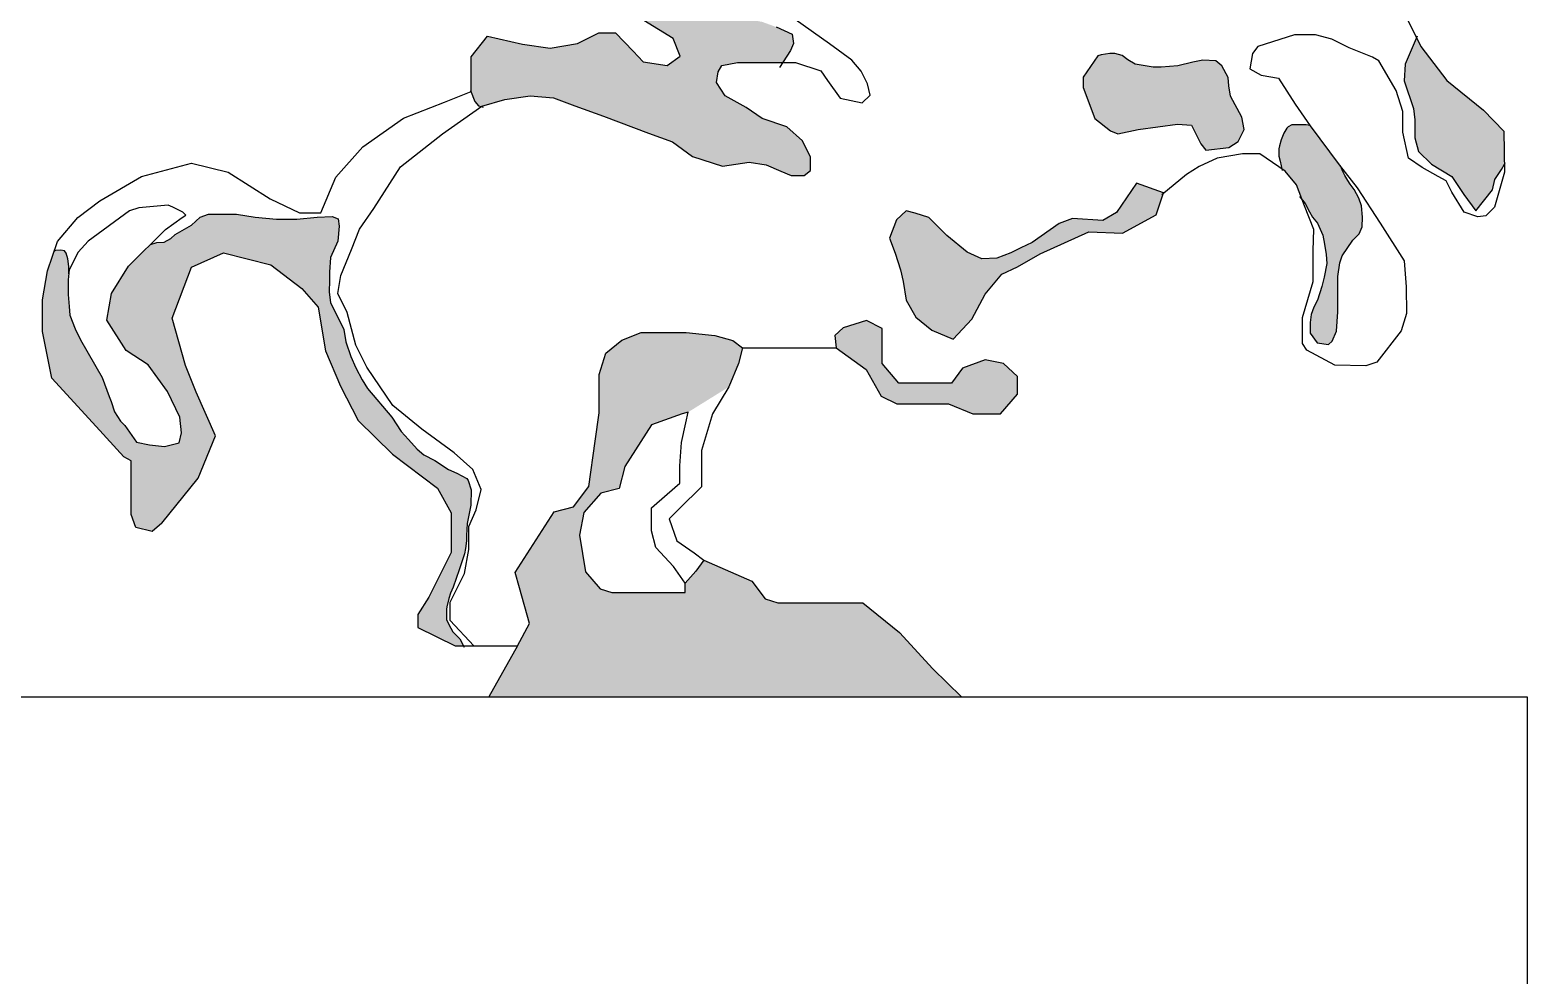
# Model space of a CAD drawing. Header units: millimetres. Extents: x 245 to 515, y 87 to 339.
# Drawn here: x 444.61 to 460.5, y 111.41 to 121.43 of the extents above; entities that cross this region are included whole.
import ezdxf

# ---------------------------------------------------------------- set-up
doc = ezdxf.new("R2010")
doc.units = ezdxf.units.MM
doc.layers.add('red', color=10, linetype='Continuous')
doc.layers.add('çziigi', color=10, linetype='Continuous')

msp = doc.modelspace()

# ---------------------------------------------------------------- hatches: boundary and pattern name
h = msp.add_hatch(color=1)
h.dxf.hatch_style = 1
h.paths.add_polyline_path([(452.025, 117.647), (452.126, 117.896), (452.17, 118.06), (452.068, 118.138), (451.877, 118.193), (451.573, 118.224), (451.341, 118.224), (451.093, 118.224), (450.888, 118.143), (450.717, 118.005), (450.649, 117.777), (450.649, 117.372), (450.607, 117.071), (450.54, 116.589), (450.376, 116.375), (450.169, 116.322), (449.756, 115.678), (449.802, 115.514), (449.908, 115.137), (449.781, 114.898), (449.477, 114.359), (454.492, 114.359), (454.189, 114.655), (453.836, 115.041), (453.448, 115.356), (452.545, 115.356), (452.408, 115.397), (452.268, 115.584), (451.76, 115.807), (451.673, 115.692), (451.561, 115.563), (451.561, 115.467), (450.784, 115.467), (450.658, 115.506), (450.504, 115.684), (450.438, 116.074), (450.487, 116.315), (450.667, 116.519), (450.861, 116.568), (450.921, 116.802), (451.204, 117.244), (451.53, 117.362), (451.593, 117.379)])
h = msp.add_hatch(color=1)
h.dxf.hatch_style = 1
h.paths.add_polyline_path([(453.836, 115.041), (453.448, 115.356), (452.545, 115.356), (452.408, 115.397), (452.268, 115.584), (451.76, 115.807), (451.673, 115.692), (451.561, 115.563), (451.561, 115.467), (450.784, 115.467), (450.658, 115.506), (450.504, 115.684), (450.438, 116.074), (450.487, 116.315), (450.376, 116.375), (450.169, 116.322), (449.756, 115.678), (449.802, 115.514), (449.908, 115.137), (449.781, 114.898), (449.477, 114.359), (454.492, 114.359), (454.189, 114.655)])
at = {"layer": 'çziigi'}
h = msp.add_hatch(color=1, dxfattribs=at)
h.dxf.hatch_style = 1
h.paths.add_polyline_path([(450.891, 124.048), (450.85, 124.24), (450.772, 124.338), (450.674, 124.469), (450.514, 124.603), (450.351, 124.739), (450.338, 124.739), (450.228, 124.833), (450.191, 124.936), (450.191, 125.026), (450.191, 125.222), (450.126, 125.292), (450.028, 125.346), (449.901, 125.305), (449.794, 125.272), (449.602, 125.243), (449.279, 125.235), (449.234, 125.305), (449.161, 125.485), (449.173, 125.717), (449.255, 125.856), (449.328, 125.979), (449.414, 126.073), (449.541, 126.151), (449.68, 126.163), (449.868, 126.151), (449.958, 126.151), (450.208, 126.192), (450.224, 126.245), (450.179, 126.474), (450.122, 126.572), (450.036, 126.629), (449.766, 126.702), (449.696, 126.702), (449.602, 126.694), (449.512, 126.657), (449.332, 126.563), (449.304, 126.539), (449.242, 126.474), (449.156, 126.351), (449.148, 126.232), (449.152, 126.147), (449.144, 126.061), (449.066, 125.934), (449.034, 125.856), (448.989, 125.668), (448.985, 125.611), (448.985, 125.493), (449.038, 125.346), (449.066, 125.268), (449.095, 125.133), (449.099, 125.027), (449.099, 124.912), (449.099, 124.741), (449.099, 124.618), (449.099, 124.508), (449.148, 124.442), (449.255, 124.369), (449.439, 124.357), (449.541, 124.467), (449.606, 124.569), (449.676, 124.659), (449.725, 124.684), (449.79, 124.708), (449.864, 124.724), (449.962, 124.761), (450.077, 124.757), (450.142, 124.684), (450.273, 124.594), (450.334, 124.532), (450.432, 124.43), (450.523, 124.334), (450.531, 124.232), (450.531, 124.106), (450.531, 123.918), (450.498, 123.803), (450.433, 123.693), (450.424, 123.627), (450.453, 123.529), (450.492, 123.471), (450.633, 123.515), (450.735, 123.564), (450.858, 123.683), (450.882, 123.818)])
h.paths.add_polyline_path([(451.989, 122.7), (452.056, 122.884), (452.133, 123.103), (452.141, 123.232), (452.141, 123.523), (452.079, 123.737), (452.048, 123.961), (451.9, 124.198), (451.809, 124.224), (451.753, 124.209), (451.702, 124.164), (451.665, 124.092), (451.621, 124.009), (451.57, 123.936), (451.613, 123.575), (451.523, 123.3), (451.379, 123.079), (451.167, 123.018), (450.962, 122.959), (450.697, 122.718), (450.566, 122.492), (450.566, 122.398), (450.65, 122.255), (450.778, 122.038), (450.895, 121.721), (451.121, 121.532), (451.432, 121.343), (451.508, 121.156), (451.371, 121.056), (451.116, 121.094), (451.009, 121.207), (450.822, 121.402), (450.644, 121.402), (450.417, 121.289), (450.129, 121.241), (449.834, 121.283), (449.463, 121.369), (449.29, 121.149), (449.29, 120.781), (449.286, 120.779), (449.329, 120.673), (449.369, 120.628), (449.398, 120.62), (449.404, 120.624), (449.646, 120.697), (449.916, 120.735), (450.163, 120.713), (450.39, 120.63), (450.693, 120.518), (451.173, 120.34), (451.426, 120.247), (451.64, 120.091), (451.958, 119.988), (452.24, 120.032), (452.419, 120.003), (452.576, 119.935), (452.686, 119.888), (452.824, 119.888), (452.892, 119.941), (452.892, 120.083), (452.807, 120.258), (452.64, 120.406), (452.379, 120.494), (452.207, 120.612), (451.985, 120.733), (451.894, 120.877), (451.912, 120.989), (451.949, 121.055), (452.115, 121.087), (452.495, 121.087), (452.595, 121.087), (452.678, 121.215), (452.709, 121.291), (452.696, 121.389), (452.526, 121.465), (452.378, 121.519), (452.141, 121.563), (452.061, 121.577), (451.949, 121.577), (451.806, 121.572), (451.734, 121.604), (451.676, 121.657), (451.667, 121.818), (451.685, 121.934), (451.743, 122.22), (451.806, 122.377)])
h.paths.add_polyline_path([(451.89, 125.396), (451.855, 125.52), (451.815, 125.587), (451.669, 125.569), (451.611, 125.445), (451.558, 125.303), (451.562, 125.192), (451.7, 125.055), (451.771, 125.086), (451.82, 125.143), (451.882, 125.25)])
h = msp.add_hatch(color=1, dxfattribs=at)
h.dxf.hatch_style = 1
h.paths.add_polyline_path([(460.032, 120.582), (459.644, 120.898), (459.368, 121.259), (459.322, 121.351), (459.201, 121.07), (459.193, 120.895), (459.289, 120.599), (459.305, 120.479), (459.305, 120.288), (459.345, 120.144), (459.481, 120.008), (459.697, 119.88), (459.825, 119.689), (459.952, 119.513), (460.128, 119.736), (460.152, 119.848), (460.224, 119.952), (460.255, 120.006), (460.249, 120.359)])
h = msp.add_hatch(color=1, dxfattribs=at)
h.dxf.hatch_style = 1
h.paths.add_polyline_path([(453.652, 118.267), (453.486, 118.351), (453.238, 118.273), (453.15, 118.191), (453.162, 118.06), (453.482, 117.831), (453.64, 117.549), (453.808, 117.468), (454.047, 117.468), (454.356, 117.468), (454.612, 117.361), (454.908, 117.361), (455.087, 117.568), (455.087, 117.757), (454.94, 117.894), (454.744, 117.932), (454.503, 117.847), (454.388, 117.687), (454.168, 117.687), (453.827, 117.687), (453.652, 117.896), (453.652, 118.135)])
h.paths.add_polyline_path([(454.921, 118.844), (455.089, 118.921), (455.329, 119.057), (455.846, 119.29), (456.202, 119.277), (456.558, 119.471), (456.636, 119.704), (456.351, 119.807), (456.138, 119.497), (455.995, 119.413), (455.672, 119.432), (455.529, 119.38), (455.245, 119.18), (455.122, 119.122), (455.018, 119.07), (454.869, 119.012), (454.708, 119.005), (454.552, 119.076), (454.339, 119.251), (454.145, 119.445), (454.002, 119.49), (453.905, 119.516), (453.802, 119.419), (453.731, 119.225), (453.789, 119.064), (453.847, 118.889), (453.873, 118.766), (453.905, 118.566), (454.009, 118.385), (454.177, 118.249), (454.404, 118.152), (454.604, 118.365), (454.746, 118.63)])
h.paths.add_polyline_path([(457.35, 120.731), (457.33, 120.842), (457.323, 120.928), (457.258, 121.053), (457.192, 121.105), (457.054, 121.112), (456.948, 121.092), (456.791, 121.053), (456.613, 121.04), (456.528, 121.04), (456.337, 121.072), (456.258, 121.118), (456.199, 121.164), (456.12, 121.184), (456.067, 121.184), (455.975, 121.171), (455.942, 121.158), (455.784, 120.934), (455.784, 120.823), (455.909, 120.494), (456.074, 120.363), (456.153, 120.33), (456.37, 120.376), (456.784, 120.435), (456.935, 120.422), (457.034, 120.225), (457.087, 120.159), (457.33, 120.185), (457.429, 120.251), (457.494, 120.376), (457.468, 120.507)])
h.paths.add_polyline_path([(458.544, 119.925), (458.525, 119.971), (458.501, 120.002), (458.187, 120.421), (458.153, 120.426), (458.041, 120.428), (457.999, 120.428), (457.96, 120.407), (457.945, 120.392), (457.913, 120.34), (457.885, 120.269), (457.867, 120.204), (457.861, 120.173), (457.861, 120.095), (457.877, 120.043), (457.893, 119.958), (457.928, 119.934), (458.047, 119.789), (458.106, 119.634), (458.14, 119.591), (458.187, 119.503), (458.218, 119.448), (458.273, 119.385), (458.328, 119.258), (458.346, 119.161), (458.362, 119.052), (458.37, 118.956), (458.341, 118.81), (458.317, 118.713), (458.27, 118.567), (458.231, 118.494), (458.205, 118.416), (458.195, 118.33), (458.195, 118.285), (458.195, 118.215), (458.268, 118.114), (458.388, 118.095), (458.427, 118.132), (458.474, 118.239), (458.489, 118.442), (458.489, 118.598), (458.489, 118.733), (458.487, 118.817), (458.508, 118.962), (458.534, 119.038), (458.646, 119.203), (458.714, 119.271), (458.745, 119.344), (458.748, 119.446), (458.74, 119.568), (458.711, 119.649), (458.659, 119.742), (458.617, 119.797), (458.594, 119.836), (458.563, 119.888)])
h = msp.add_hatch(color=1, dxfattribs=at)
h.dxf.hatch_style = 1
h.paths.add_polyline_path([(445.143, 118.146), (445.087, 118.262), (445.031, 118.408), (445.022, 118.499), (445.014, 118.628), (445.014, 118.783), (445.019, 118.853), (445.018, 118.925), (445.009, 119.005), (444.992, 119.067), (444.973, 119.091), (444.934, 119.096), (444.879, 119.093), (444.865, 119.087), (444.792, 118.877), (444.739, 118.57), (444.739, 118.233), (444.84, 117.739), (445.31, 117.225), (445.604, 116.905), (445.68, 116.863), (445.68, 116.504), (445.68, 116.294), (445.729, 116.155), (445.903, 116.113), (446.006, 116.201), (446.392, 116.677), (446.575, 117.126), (446.37, 117.589), (446.257, 117.872), (446.116, 118.376), (446.32, 118.917), (446.66, 119.07), (447.163, 118.943), (447.491, 118.69), (447.666, 118.493), (447.744, 118.029), (447.902, 117.653), (448.091, 117.289), (448.453, 116.933), (448.932, 116.572), (449.076, 116.312), (449.076, 115.891), (448.842, 115.415), (448.723, 115.232), (448.723, 115.093), (449.119, 114.898), (449.207, 114.898), (449.168, 114.973), (449.096, 115.047), (449.074, 115.086), (449.027, 115.174), (449.027, 115.287), (449.03, 115.312), (449.052, 115.403), (449.071, 115.458), (449.099, 115.522), (449.132, 115.613), (449.162, 115.706), (449.173, 115.737), (449.22, 115.877), (449.231, 115.932), (449.239, 116.012), (449.239, 116.07), (449.248, 116.197), (449.286, 116.392), (449.289, 116.555), (449.259, 116.654), (449.245, 116.676), (449.137, 116.731), (449.049, 116.772), (448.905, 116.866), (448.787, 116.927), (448.718, 116.985), (448.624, 117.087), (448.547, 117.172), (448.447, 117.324), (448.191, 117.629), (448.133, 117.722), (448.064, 117.849), (448.011, 117.97), (447.959, 118.125), (447.939, 118.254), (447.796, 118.543), (447.782, 118.65), (447.785, 118.78), (447.785, 118.862), (447.796, 119.019), (447.873, 119.193), (447.89, 119.353), (447.879, 119.43), (447.815, 119.455), (447.655, 119.447), (447.44, 119.427), (447.222, 119.427), (446.998, 119.447), (446.8, 119.48), (446.502, 119.48), (446.413, 119.447), (446.32, 119.364), (446.149, 119.262), (446.102, 119.221), (446.033, 119.182), (445.955, 119.177), (445.882, 119.156), (445.654, 118.929), (445.473, 118.638), (445.424, 118.354), (445.627, 118.033), (445.86, 117.881), (446.067, 117.599), (446.197, 117.324), (446.215, 117.158), (446.189, 117.053), (446.036, 117.015), (445.876, 117.032), (445.738, 117.059), (445.614, 117.238), (445.569, 117.284), (445.504, 117.383), (445.47, 117.491), (445.448, 117.543), (445.375, 117.745)])

# ---------------------------------------------------------------- linework, layer by layer
at = {"layer": 'red'}
for p, q in [((449.29, 121.149), (449.463, 121.369)), ((449.29, 120.781), (449.29, 121.149)), ((449.005, 120.669), (449.29, 120.781)), ((448.573, 120.498), (449.005, 120.669)), ((448.14, 120.194), (448.573, 120.498)), ((447.854, 119.872), (448.14, 120.194)), ((445.79, 119.877), (446.323, 120.019)), ((446.323, 120.019), (446.711, 119.926)), ((445.35, 119.62), (445.79, 119.877)), ((446.711, 119.926), (447.155, 119.641)), ((447.694, 119.493), (447.854, 119.872)), ((445.114, 119.442), (445.35, 119.62)), ((447.155, 119.641), (447.466, 119.493)), ((447.466, 119.493), (447.694, 119.493)), ((444.9, 119.188), (445.114, 119.442)), ((446.045, 119.318), (446.223, 119.442)), ((444.792, 118.877), (444.9, 119.188)), ((445.654, 118.929), (446.045, 119.318)), ((446.32, 118.917), (446.66, 119.07)), ((446.66, 119.07), (447.163, 118.943)), ((444.739, 118.57), (444.792, 118.877)), ((445.473, 118.638), (445.654, 118.929)), ((446.116, 118.376), (446.32, 118.917)), ((447.163, 118.943), (447.491, 118.69)), ((447.491, 118.69), (447.666, 118.493)), ((444.739, 118.233), (444.739, 118.57)), ((445.424, 118.354), (445.473, 118.638)), ((446.257, 117.872), (446.116, 118.376)), ((447.666, 118.493), (447.744, 118.029)), ((444.84, 117.739), (444.739, 118.233)), ((445.627, 118.033), (445.424, 118.354)), ((450.888, 118.143), (451.093, 118.224)), ((451.093, 118.224), (451.341, 118.224)), ((451.341, 118.224), (451.573, 118.224)), ((451.573, 118.224), (451.877, 118.193)), ((453.238, 118.273), (453.15, 118.191)), ((453.486, 118.351), (453.238, 118.273)), ((453.652, 118.267), (453.486, 118.351)), ((453.652, 118.135), (453.652, 118.267)), ((450.717, 118.005), (450.888, 118.143)), ((451.877, 118.193), (452.068, 118.138)), ((452.068, 118.138), (452.17, 118.06)), ((452.17, 118.06), (452.126, 117.896)), ((452.17, 118.06), (453.162, 118.06)), ((453.15, 118.191), (453.162, 118.06)), ((453.162, 118.06), (453.482, 117.831)), ((453.652, 117.896), (453.652, 118.135)), ((445.86, 117.881), (445.627, 118.033)), ((447.744, 118.029), (447.902, 117.653)), ((450.649, 117.777), (450.717, 118.005)), ((452.126, 117.896), (452.025, 117.647)), ((453.827, 117.687), (453.652, 117.896)), ((454.744, 117.932), (454.503, 117.847)), ((454.94, 117.894), (454.744, 117.932)), ((445.31, 117.225), (444.84, 117.739)), ((446.067, 117.599), (445.86, 117.881)), ((446.37, 117.589), (446.257, 117.872)), ((450.649, 117.372), (450.649, 117.777)), ((453.482, 117.831), (453.64, 117.549)), ((454.503, 117.847), (454.388, 117.687)), ((455.087, 117.757), (454.94, 117.894)), ((455.087, 117.568), (455.087, 117.757)), ((446.197, 117.324), (446.067, 117.599)), ((446.575, 117.126), (446.37, 117.589)), ((447.902, 117.653), (448.091, 117.289)), ((452.025, 117.647), (451.851, 117.362)), ((454.168, 117.687), (453.827, 117.687)), ((454.388, 117.687), (454.168, 117.687)), ((453.64, 117.549), (453.808, 117.468)), ((453.808, 117.468), (454.047, 117.468)), ((454.047, 117.468), (454.356, 117.468)), ((454.356, 117.468), (454.612, 117.361)), ((454.908, 117.361), (455.087, 117.568)), ((446.215, 117.158), (446.197, 117.324)), ((448.091, 117.289), (448.453, 116.933)), ((450.607, 117.071), (450.649, 117.372)), ((451.53, 117.362), (451.204, 117.244)), ((451.523, 117.058), (451.568, 117.267)), ((451.593, 117.379), (451.53, 117.362)), ((451.568, 117.267), (451.593, 117.379)), ((451.851, 117.362), (451.735, 116.973)), ((454.612, 117.361), (454.908, 117.361)), ((445.604, 116.905), (445.31, 117.225)), ((445.614, 117.238), (445.738, 117.059)), ((446.189, 117.053), (446.215, 117.158)), ((446.392, 116.677), (446.575, 117.126)), ((451.204, 117.244), (450.921, 116.802)), ((445.738, 117.059), (445.876, 117.032)), ((445.876, 117.032), (446.036, 117.015)), ((446.036, 117.015), (446.189, 117.053)), ((450.54, 116.589), (450.607, 117.071)), ((451.505, 116.808), (451.523, 117.058)), ((451.735, 116.973), (451.735, 116.586)), ((445.68, 116.863), (445.604, 116.905)), ((445.68, 116.504), (445.68, 116.863)), ((448.453, 116.933), (448.932, 116.572)), ((450.921, 116.802), (450.861, 116.568)), ((451.505, 116.626), (451.505, 116.808)), ((446.006, 116.201), (446.392, 116.677)), ((451.37, 116.508), (451.505, 116.626)), ((445.68, 116.294), (445.68, 116.504)), ((448.932, 116.572), (449.076, 116.312)), ((450.376, 116.375), (450.54, 116.589)), ((450.667, 116.519), (450.487, 116.315)), ((450.861, 116.568), (450.667, 116.519)), ((451.204, 116.364), (451.37, 116.508)), ((451.735, 116.586), (451.502, 116.356)), ((449.076, 116.312), (449.076, 115.891)), ((449.756, 115.678), (450.169, 116.322)), ((450.169, 116.322), (450.376, 116.375)), ((450.487, 116.315), (450.438, 116.074)), ((451.204, 116.12), (451.204, 116.364)), ((451.502, 116.356), (451.39, 116.246)), ((445.729, 116.155), (445.68, 116.294)), ((445.903, 116.113), (445.729, 116.155)), ((446.006, 116.201), (445.903, 116.113)), ((451.39, 116.246), (451.473, 116.015)), ((450.438, 116.074), (450.504, 115.684)), ((451.251, 115.944), (451.204, 116.12)), ((451.473, 116.015), (451.656, 115.886)), ((449.076, 115.891), (448.842, 115.415)), ((451.438, 115.741), (451.251, 115.944)), ((451.656, 115.886), (451.76, 115.807)), ((449.802, 115.514), (449.756, 115.678)), ((450.504, 115.684), (450.658, 115.506)), ((451.561, 115.563), (451.438, 115.741)), ((451.673, 115.692), (451.561, 115.563)), ((451.76, 115.807), (451.673, 115.692)), ((451.76, 115.807), (452.268, 115.584)), ((449.908, 115.137), (449.802, 115.514)), ((451.561, 115.467), (451.561, 115.563)), ((452.268, 115.584), (452.408, 115.397)), ((448.842, 115.415), (448.723, 115.232)), ((450.658, 115.506), (450.784, 115.467)), ((450.784, 115.467), (451.561, 115.467)), ((452.408, 115.397), (452.545, 115.356)), ((452.545, 115.356), (453.448, 115.356)), ((453.448, 115.356), (453.836, 115.041)), ((448.723, 115.232), (448.723, 115.093)), ((448.723, 115.093), (449.119, 114.898)), ((449.781, 114.898), (449.908, 115.137)), ((453.836, 115.041), (454.189, 114.655)), ((449.119, 114.898), (449.781, 114.898)), ((449.781, 114.898), (449.477, 114.359)), ((454.189, 114.655), (454.492, 114.359)), ((444.474, 114.359), (460.496, 114.359)), ((460.496, 114.359), (460.496, 107.854))]:
    msp.add_line(p, q, dxfattribs=at)
at = {"layer": 'çziigi'}
for p, q in [((459.197, 121.601), (459.368, 121.259)), ((450.417, 121.289), (450.644, 121.402)), ((450.644, 121.402), (450.822, 121.402)), ((450.822, 121.402), (451.009, 121.207)), ((451.432, 121.343), (451.121, 121.532)), ((452.526, 121.465), (452.696, 121.389)), ((453.091, 121.285), (452.727, 121.546)), ((449.463, 121.369), (449.834, 121.283)), ((449.834, 121.283), (450.129, 121.241)), ((450.129, 121.241), (450.417, 121.289)), ((451.508, 121.156), (451.432, 121.343)), ((452.709, 121.291), (452.678, 121.215)), ((452.696, 121.389), (452.709, 121.291)), ((453.328, 121.114), (453.091, 121.285)), ((457.639, 121.257), (457.58, 121.184)), ((458.027, 121.382), (457.639, 121.257)), ((458.251, 121.382), (458.027, 121.382)), ((458.422, 121.336), (458.251, 121.382)), ((458.606, 121.244), (458.422, 121.336)), ((458.856, 121.145), (458.606, 121.244)), ((459.329, 121.366), (459.201, 121.07)), ((459.368, 121.259), (459.644, 120.898)), ((451.009, 121.207), (451.116, 121.094)), ((451.116, 121.094), (451.371, 121.056)), ((451.371, 121.056), (451.508, 121.156)), ((451.949, 121.055), (452.115, 121.087)), ((452.115, 121.087), (452.495, 121.087)), ((452.495, 121.087), (452.73, 121.087)), ((452.678, 121.215), (452.562, 121.036)), ((452.73, 121.087), (453, 121.001)), ((453.43, 120.997), (453.328, 121.114)), ((455.942, 121.158), (455.784, 120.934)), ((455.975, 121.171), (455.942, 121.158)), ((456.067, 121.184), (455.975, 121.171)), ((456.12, 121.184), (456.067, 121.184)), ((456.199, 121.164), (456.12, 121.184)), ((456.258, 121.118), (456.199, 121.164)), ((456.337, 121.072), (456.258, 121.118)), ((456.528, 121.04), (456.337, 121.072)), ((456.948, 121.092), (456.791, 121.053)), ((457.054, 121.112), (456.948, 121.092)), ((457.192, 121.105), (457.054, 121.112)), ((457.258, 121.053), (457.192, 121.105)), ((457.58, 121.184), (457.554, 121.02)), ((458.921, 121.106), (458.856, 121.145)), ((459.106, 120.79), (458.921, 121.106)), ((451.894, 120.877), (451.912, 120.989)), ((451.912, 120.989), (451.949, 121.055)), ((453, 121.001), (453.073, 120.897)), ((453.494, 120.862), (453.43, 120.997)), ((455.784, 120.934), (455.784, 120.823)), ((456.613, 121.04), (456.528, 121.04)), ((456.791, 121.053), (456.613, 121.04)), ((457.323, 120.928), (457.258, 121.053)), ((457.33, 120.842), (457.323, 120.928)), ((457.554, 121.02), (457.672, 120.954)), ((457.672, 120.954), (457.856, 120.922)), ((457.856, 120.922), (458.034, 120.646)), ((459.201, 121.07), (459.193, 120.895)), ((449.281, 120.79), (449.329, 120.673)), ((451.985, 120.733), (451.894, 120.877)), ((453.073, 120.897), (453.206, 120.708)), ((453.525, 120.742), (453.494, 120.862)), ((455.784, 120.823), (455.909, 120.494)), ((457.35, 120.731), (457.33, 120.842)), ((459.178, 120.567), (459.106, 120.79)), ((459.193, 120.895), (459.289, 120.599)), ((459.644, 120.898), (460.032, 120.582)), ((448.985, 120.331), (449.404, 120.624)), ((449.329, 120.673), (449.369, 120.628)), ((449.369, 120.628), (449.417, 120.615)), ((449.404, 120.624), (449.646, 120.697)), ((449.646, 120.697), (449.916, 120.735)), ((449.916, 120.735), (450.163, 120.713)), ((450.163, 120.713), (450.39, 120.63)), ((450.39, 120.63), (450.693, 120.518)), ((452.207, 120.612), (451.985, 120.733)), ((452.379, 120.494), (452.207, 120.612)), ((453.206, 120.708), (453.439, 120.66)), ((453.439, 120.66), (453.525, 120.742)), ((457.468, 120.507), (457.35, 120.731)), ((458.034, 120.646), (458.192, 120.416)), ((459.289, 120.599), (459.305, 120.479)), ((450.693, 120.518), (451.173, 120.34)), ((452.64, 120.406), (452.379, 120.494)), ((455.909, 120.494), (456.074, 120.363)), ((457.494, 120.376), (457.468, 120.507)), ((459.178, 120.35), (459.178, 120.567)), ((459.305, 120.479), (459.305, 120.288)), ((460.032, 120.582), (460.249, 120.359)), ((448.538, 119.981), (448.985, 120.331)), ((451.173, 120.34), (451.426, 120.247)), ((452.807, 120.258), (452.64, 120.406)), ((456.074, 120.363), (456.153, 120.33)), ((456.153, 120.33), (456.37, 120.376)), ((456.37, 120.376), (456.784, 120.435)), ((456.784, 120.435), (456.935, 120.422)), ((456.935, 120.422), (457.034, 120.225)), ((457.429, 120.251), (457.494, 120.376)), ((457.913, 120.34), (457.885, 120.269)), ((457.945, 120.392), (457.913, 120.34)), ((457.96, 120.407), (457.945, 120.392)), ((457.999, 120.428), (457.96, 120.407)), ((458.041, 120.428), (457.999, 120.428)), ((458.153, 120.426), (458.041, 120.428)), ((458.192, 120.42), (458.153, 120.426)), ((458.192, 120.416), (458.501, 120.002)), ((459.237, 120.074), (459.178, 120.35)), ((459.305, 120.288), (459.345, 120.144)), ((460.249, 120.359), (460.256, 119.923)), ((451.426, 120.247), (451.64, 120.091)), ((452.892, 120.083), (452.807, 120.258)), ((457.034, 120.225), (457.087, 120.159)), ((457.087, 120.159), (457.33, 120.185)), ((457.33, 120.185), (457.429, 120.251)), ((457.867, 120.204), (457.861, 120.173)), ((457.861, 120.173), (457.861, 120.095)), ((457.885, 120.269), (457.867, 120.204)), ((459.345, 120.144), (459.481, 120.008)), ((448.255, 119.538), (448.538, 119.981)), ((451.64, 120.091), (451.958, 119.988)), ((451.958, 119.988), (452.24, 120.032)), ((452.24, 120.032), (452.419, 120.003)), ((452.419, 120.003), (452.576, 119.935)), ((452.892, 119.941), (452.892, 120.083)), ((457.014, 119.986), (456.883, 119.901)), ((457.205, 120.072), (457.014, 119.986)), ((457.475, 120.118), (457.205, 120.072)), ((457.659, 120.118), (457.475, 120.118)), ((457.928, 119.934), (457.659, 120.118)), ((457.861, 120.095), (457.877, 120.043)), ((457.877, 120.043), (457.895, 119.944)), ((458.501, 120.002), (458.691, 119.758)), ((458.544, 119.925), (458.516, 119.992)), ((459.382, 119.975), (459.237, 120.074)), ((459.553, 119.877), (459.382, 119.975)), ((459.481, 120.008), (459.697, 119.88)), ((460.224, 119.952), (460.256, 120.008)), ((460.256, 120.008), (460.262, 120.015)), ((452.576, 119.935), (452.686, 119.888)), ((452.686, 119.888), (452.824, 119.888)), ((452.824, 119.888), (452.892, 119.941)), ((456.351, 119.807), (456.138, 119.497)), ((456.636, 119.704), (456.351, 119.807)), ((456.883, 119.901), (456.62, 119.684)), ((458.047, 119.789), (457.928, 119.934)), ((458.563, 119.888), (458.544, 119.925)), ((458.594, 119.836), (458.563, 119.888)), ((458.617, 119.797), (458.594, 119.836)), ((459.638, 119.831), (459.553, 119.877)), ((459.697, 119.712), (459.638, 119.831)), ((459.697, 119.88), (459.825, 119.689)), ((460.128, 119.736), (460.152, 119.848)), ((460.256, 119.923), (460.151, 119.555)), ((460.152, 119.848), (460.224, 119.952)), ((456.558, 119.471), (456.636, 119.704)), ((458.132, 119.566), (458.047, 119.789)), ((458.08, 119.667), (458.14, 119.591)), ((458.659, 119.742), (458.617, 119.797)), ((458.711, 119.649), (458.659, 119.742)), ((458.691, 119.758), (458.935, 119.384)), ((458.74, 119.568), (458.711, 119.649)), ((459.829, 119.502), (459.697, 119.712)), ((459.825, 119.689), (459.952, 119.513)), ((459.952, 119.513), (460.128, 119.736)), ((445.663, 119.516), (445.225, 119.191)), ((445.764, 119.546), (445.663, 119.516)), ((446.074, 119.576), (445.764, 119.546)), ((446.123, 119.555), (446.074, 119.576)), ((446.231, 119.501), (446.123, 119.555)), ((446.263, 119.47), (446.231, 119.501)), ((448.106, 119.32), (448.255, 119.538)), ((453.905, 119.516), (453.802, 119.419)), ((454.002, 119.49), (453.905, 119.516)), ((454.145, 119.445), (454.002, 119.49)), ((456.138, 119.497), (455.995, 119.413)), ((458.231, 119.316), (458.132, 119.566)), ((458.14, 119.591), (458.187, 119.503)), ((458.187, 119.503), (458.218, 119.448)), ((458.748, 119.446), (458.74, 119.568)), ((459.974, 119.45), (459.829, 119.502)), ((460.151, 119.555), (460.059, 119.463)), ((446.149, 119.262), (446.32, 119.364)), ((446.223, 119.442), (446.263, 119.47)), ((446.32, 119.364), (446.413, 119.447)), ((446.413, 119.447), (446.502, 119.48)), ((446.502, 119.48), (446.8, 119.48)), ((446.8, 119.48), (446.998, 119.447)), ((446.998, 119.447), (447.222, 119.427)), ((447.222, 119.427), (447.44, 119.427)), ((447.44, 119.427), (447.655, 119.447)), ((447.655, 119.447), (447.815, 119.455)), ((447.815, 119.455), (447.879, 119.43)), ((447.89, 119.353), (447.873, 119.193)), ((447.879, 119.43), (447.89, 119.353)), ((453.802, 119.419), (453.731, 119.225)), ((454.339, 119.251), (454.145, 119.445)), ((455.529, 119.38), (455.245, 119.18)), ((455.672, 119.432), (455.529, 119.38)), ((455.995, 119.413), (455.672, 119.432)), ((456.202, 119.277), (456.558, 119.471)), ((458.218, 119.448), (458.273, 119.385)), ((458.273, 119.385), (458.328, 119.258)), ((458.714, 119.271), (458.745, 119.344)), ((458.745, 119.344), (458.748, 119.446)), ((458.935, 119.384), (459.191, 118.983)), ((460.059, 119.463), (459.974, 119.45)), ((445.225, 119.191), (445.117, 119.075)), ((445.887, 119.157), (445.955, 119.177)), ((445.955, 119.177), (446.033, 119.182)), ((446.033, 119.182), (446.102, 119.221)), ((446.102, 119.221), (446.149, 119.262)), ((447.873, 119.193), (447.796, 119.019)), ((448.019, 119.105), (448.106, 119.32)), ((453.731, 119.225), (453.789, 119.064)), ((454.552, 119.076), (454.339, 119.251)), ((455.245, 119.18), (455.122, 119.122)), ((455.329, 119.057), (455.846, 119.29)), ((455.846, 119.29), (456.202, 119.277)), ((458.224, 119.093), (458.231, 119.316)), ((458.328, 119.258), (458.346, 119.161)), ((458.534, 119.038), (458.646, 119.203)), ((458.646, 119.203), (458.714, 119.271)), ((444.879, 119.093), (444.86, 119.084)), ((444.934, 119.096), (444.879, 119.093)), ((444.973, 119.091), (444.934, 119.096)), ((444.992, 119.067), (444.973, 119.091)), ((445.009, 119.005), (444.992, 119.067)), ((445.117, 119.075), (445.022, 118.89)), ((447.796, 119.019), (447.785, 118.862)), ((447.906, 118.828), (448.019, 119.105)), ((453.789, 119.064), (453.847, 118.889)), ((454.708, 119.005), (454.552, 119.076)), ((454.869, 119.012), (454.708, 119.005)), ((455.018, 119.07), (454.869, 119.012)), ((455.122, 119.122), (455.018, 119.07)), ((455.089, 118.921), (455.329, 119.057)), ((458.224, 118.764), (458.224, 119.093)), ((458.346, 119.161), (458.362, 119.052)), ((458.362, 119.052), (458.37, 118.956)), ((458.508, 118.962), (458.534, 119.038)), ((445.018, 118.925), (445.009, 119.005)), ((445.022, 118.89), (445.014, 118.783)), ((445.019, 118.846), (445.018, 118.925)), ((447.785, 118.862), (447.785, 118.78)), ((453.847, 118.889), (453.873, 118.766)), ((454.921, 118.844), (455.089, 118.921)), ((458.37, 118.956), (458.341, 118.81)), ((458.487, 118.817), (458.508, 118.962)), ((459.191, 118.983), (459.211, 118.707)), ((445.014, 118.783), (445.014, 118.628)), ((447.785, 118.78), (447.782, 118.65)), ((447.875, 118.637), (447.906, 118.828)), ((453.873, 118.766), (453.905, 118.566)), ((454.746, 118.63), (454.921, 118.844)), ((458.112, 118.383), (458.224, 118.764)), ((458.317, 118.713), (458.27, 118.567)), ((458.341, 118.81), (458.317, 118.713)), ((458.489, 118.733), (458.487, 118.817)), ((458.489, 118.598), (458.489, 118.733)), ((459.211, 118.707), (459.217, 118.425)), ((445.014, 118.628), (445.022, 118.499)), ((447.782, 118.65), (447.796, 118.543)), ((447.796, 118.543), (447.939, 118.254)), ((447.974, 118.436), (447.875, 118.637)), ((453.905, 118.566), (454.009, 118.385)), ((454.604, 118.365), (454.746, 118.63)), ((458.27, 118.567), (458.231, 118.494)), ((458.489, 118.442), (458.489, 118.598)), ((445.022, 118.499), (445.031, 118.408)), ((445.031, 118.408), (445.087, 118.262)), ((448.067, 118.089), (447.974, 118.436)), ((454.009, 118.385), (454.177, 118.249)), ((458.112, 118.107), (458.112, 118.383)), ((458.205, 118.416), (458.195, 118.33)), ((458.231, 118.494), (458.205, 118.416)), ((458.474, 118.239), (458.489, 118.442)), ((459.217, 118.425), (459.158, 118.241)), ((445.087, 118.262), (445.143, 118.146)), ((447.939, 118.254), (447.959, 118.125)), ((454.177, 118.249), (454.404, 118.152)), ((454.404, 118.152), (454.604, 118.365)), ((458.195, 118.33), (458.195, 118.285)), ((458.195, 118.285), (458.195, 118.215)), ((458.195, 118.215), (458.268, 118.114)), ((458.427, 118.132), (458.474, 118.239)), ((459.158, 118.241), (458.902, 117.91)), ((445.143, 118.146), (445.375, 117.745)), ((447.959, 118.125), (448.011, 117.97)), ((448.184, 117.856), (448.067, 118.089)), ((458.158, 118.035), (458.112, 118.107)), ((458.268, 118.114), (458.388, 118.095)), ((458.388, 118.095), (458.427, 118.132)), ((448.011, 117.97), (448.064, 117.849)), ((458.454, 117.877), (458.158, 118.035)), ((458.902, 117.91), (458.783, 117.871)), ((445.375, 117.745), (445.448, 117.543)), ((448.064, 117.849), (448.133, 117.722)), ((448.458, 117.45), (448.184, 117.856)), ((458.783, 117.871), (458.454, 117.877)), ((448.133, 117.722), (448.191, 117.629)), ((448.191, 117.629), (448.447, 117.324)), ((445.448, 117.543), (445.47, 117.491)), ((445.47, 117.491), (445.504, 117.383)), ((448.767, 117.198), (448.458, 117.45)), ((445.504, 117.383), (445.569, 117.284)), ((445.569, 117.284), (445.614, 117.238)), ((448.447, 117.324), (448.547, 117.172)), ((448.547, 117.172), (448.624, 117.087)), ((449.109, 116.948), (448.767, 117.198)), ((448.624, 117.087), (448.718, 116.985)), ((448.718, 116.985), (448.787, 116.927)), ((449.306, 116.77), (449.109, 116.948)), ((448.787, 116.927), (448.905, 116.866)), ((448.905, 116.866), (449.049, 116.772)), ((449.049, 116.772), (449.137, 116.731)), ((449.137, 116.731), (449.245, 116.676)), ((449.245, 116.676), (449.259, 116.654)), ((449.259, 116.654), (449.289, 116.555)), ((449.394, 116.558), (449.306, 116.77)), ((449.289, 116.555), (449.286, 116.392)), ((449.344, 116.341), (449.394, 116.558)), ((449.286, 116.392), (449.248, 116.197)), ((449.266, 116.164), (449.344, 116.341)), ((449.248, 116.197), (449.239, 116.07)), ((449.266, 115.921), (449.266, 116.164)), ((449.239, 116.012), (449.231, 115.932)), ((449.239, 116.07), (449.239, 116.012)), ((449.22, 115.877), (449.173, 115.737)), ((449.217, 115.668), (449.266, 115.921)), ((449.231, 115.932), (449.22, 115.877)), ((449.162, 115.706), (449.132, 115.613)), ((449.173, 115.737), (449.162, 115.706)), ((449.066, 115.362), (449.217, 115.668)), ((449.099, 115.522), (449.071, 115.458)), ((449.132, 115.613), (449.099, 115.522)), ((449.052, 115.403), (449.03, 115.312)), ((449.071, 115.458), (449.052, 115.403)), ((449.066, 115.169), (449.066, 115.362)), ((449.03, 115.312), (449.027, 115.287)), ((449.027, 115.287), (449.027, 115.174)), ((449.027, 115.174), (449.074, 115.086)), ((449.319, 114.898), (449.066, 115.169)), ((449.074, 115.086), (449.096, 115.047)), ((449.096, 115.047), (449.168, 114.973)), ((449.168, 114.973), (449.215, 114.885))]:
    msp.add_line(p, q, dxfattribs=at)

doc.saveas('drawing.dxf')
